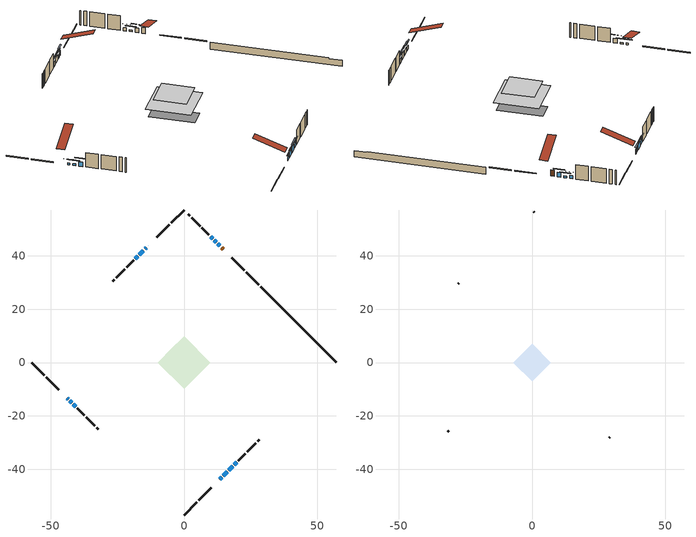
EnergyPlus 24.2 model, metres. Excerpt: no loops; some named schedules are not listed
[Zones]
conditioned space
 floor outside (Floor1 construction): -2.42,0 0,2.42 2.42,0 0,-2.42 z0.38
 floor adiabatic (AdiabaticFloorConstruction): -9.78,0 0,9.78 9.78,0 0,-9.78 z2.82
 floor foundation (Slab1 construction): -7.11,2.96 -2.96,7.11 7.11,-2.96 2.96,-7.11 z-1.96
 wall outside (RimJoist1 construction): 0,-57.21 4.84,-52.37 / -57.21,0 -52.37,-4.84 / 0,57.21 -4.84,52.37 / 28.1,29.11 23.27,33.94 z0.38:0.68
 wall outside (RimJoist2 construction): 5.49,-51.72 10.19,-47.02 / -51.72,-5.49 -47.02,-10.19 / -5.49,51.72 -10.19,47.02 / 22.61,34.6 17.92,39.29 z0.38:0.68
 wall outside (AdiabaticWallConstruction 1): 14.78,42.43 14.08,43.13 z0.38:2.41
 wall outside (AdiabaticWallConstruction): -13.33,43.88 -13.44,43.77 z0.38:2.11; 13.33,-43.88 14.12,-43.09 z0.38:1.6; 13.42,43.79 12.66,44.55 z0.38:1.85; -43.88,-13.33 -43.49,-13.73 z0.38:0.99; 12.01,45.2 11.36,45.85 / -42.83,-14.38 -42.18,-15.03 z0.38:0.94; -14.09,43.12 -14.6,42.61 z0.38:1.5; 14.78,-42.43 16.22,-40.99 / -15.25,41.96 -16.76,40.45 z0.38:2.06; 16.87,-40.34 18.2,-39.01 z0.38:2.41; 10.71,46.5 10.02,47.19 z0.38:1.45; -41.53,-15.68 -40.66,-16.55 z0.38:1.9; -17.42,39.79 -18.28,38.93 z0.38:1.8; 18.86,-38.35 19.76,-37.45 z0.38:1.75
 wall outside (Wall1 construction): 20.41,-36.8 23.05,-34.17 / -40.01,-17.2 -37.38,-19.83 / -18.94,38.27 -21.57,35.64 / 9.37,47.85 6.73,50.48 z0.38:5.26
 wall outside (Wall2 construction): 23.7,-33.51 26.95,-30.26 / -36.72,-20.49 -33.47,-23.74 / -22.23,34.99 -25.47,31.74 / 6.08,51.13 2.83,54.38 z0.38:5.26
 wall outside (Wall3 construction): 27.61,-29.6 28.24,-28.97 / -32.81,-24.4 -32.18,-25.03 / -26.13,31.08 -26.76,30.45 / 2.17,55.04 1.54,55.67 z0.38:5.26
 wall foundation (FoundationWall1 construction): 28.76,28.45,-1.96 28.76,28.45,0.38 54.37,2.84,0.38 54.37,2.84,0.13 57.21,0,0.13 57.21,0,-1.96
 window (WindowConstruction 11): -13.33,43.88 -13.44,43.77 z0.38:2.11
 window (WindowConstruction 8): 13.33,-43.88 14.12,-43.09 z0.38:1.6
 window (WindowConstruction 9): 13.42,43.79 12.67,44.54 z0.38:1.85
 window (WindowConstruction 10): -43.88,-13.33 -43.49,-13.72 z0.38:0.99
 window (WindowConstruction 12): 12.01,45.2 11.36,45.85 z0.38:0.94
 window (WindowConstruction 13): -42.83,-14.38 -42.18,-15.03 z0.38:0.94
 window (WindowConstruction): -14.09,43.12 -14.6,42.61 z0.38:1.5
 window (WindowConstruction 1): 14.78,-42.43 16.21,-41 z0.38:2.06
 window (WindowConstruction 2): 16.87,-40.34 18.2,-39.01 z0.38:2.41
 window (WindowConstruction 3): 10.7,46.51 10.02,47.19 z0.38:1.45
 window (WindowConstruction 4): -41.53,-15.68 -40.66,-16.55 z0.38:1.9
 window (WindowConstruction 5): -15.25,41.96 -16.76,40.45 z0.38:2.06
 window (WindowConstruction 6): -17.42,39.79 -18.28,38.93 z0.38:1.8
 window (WindowConstruction 7): 18.86,-38.35 19.76,-37.45 z0.38:1.75
 door (Door): 14.78,42.44 14.08,43.13 z0.38:2.41
 ceiling adiabatic (AdiabaticFloorConstruction): 0,-9.78 9.78,0 0,9.78 -9.78,0 z2.82
attic - vented
 floor to conditioned space (Floor2 construction Reversed): -7.13,0 0,7.13 7.13,0 0,-7.13 z5.26
 wall outside (Wall4 construction): 28.9,-28.31 29.12,-28.09 / -31.52,-25.69 -31.3,-25.91 / -27.42,29.79 -27.65,29.56 / 0.88,56.33 0.66,56.55 z0.38:5.26
 roof outside (Roof1 construction): 12.67,-44.54,5.26 5.73,-37.6,8.53 3.9,-39.43,8.53 10.84,-46.37,5.26; -44.54,-12.67,5.26 -37.6,-5.73,8.53 -39.43,-3.9,8.53 -46.37,-10.84,5.26; -12.67,44.54,5.26 -5.73,37.6,8.53 -3.9,39.43,8.53 -10.84,46.37,5.26; 15.43,41.78,5.26 8.49,34.84,8.53 10.32,33.01,8.53 17.26,39.95,5.26
shading: -14.3,42.91 -12.47,44.74 -12.68,44.95 -14.51,43.12 z3.33; 14.98,-42.23 12.47,-44.74 12.61,-44.89 15.12,-42.37 z2.82; 11.8,45.41 14.28,42.93 14.42,43.07 11.95,45.55 z3.07; -42.62,-14.59 -44.74,-12.47 -44.89,-12.61 -42.77,-14.73 z2.21; 10.5,46.71 12.87,44.34 13.01,44.48 10.64,46.85 z2.16; -41.32,-15.89 -43.69,-13.52 -43.83,-13.66 -41.46,-16.03 z2.16; -15.46,41.75 -13.23,43.98 -13.37,44.12 -15.6,41.89 z2.72; 17.08,-40.13 13.91,-43.3 14.06,-43.44 17.22,-40.28 z3.28; 19.06,-38.15 16.01,-41.2 16.15,-41.34 19.21,-38.29 z3.63; 9.16,48.05 11.57,45.64 11.71,45.79 9.3,48.19 z2.67; -39.8,-17.41 -42.39,-14.82 -42.53,-14.96 -39.94,-17.55 z3.12; -17.62,39.59 -14.39,42.82 -14.53,42.96 -17.77,39.73 z3.28; -19.14,38.07 -16.56,40.65 -16.7,40.8 -19.28,38.21 z3.02; 20.62,-36.59 18,-39.21 18.14,-39.36 20.76,-36.73 z2.97
[Building]
Building 1: Terrain=Suburbs
[Site:Location]
London AP_ON: Latitude {deg}=43.03; Longitude {deg}=-81.15; Time Zone {hr}=-5; Elevation {m}=278; Keep Site Location Information=Yes
[Site:GroundTemperature:Shallow]
3.98693, 1.93205, 1.76749, 2.74264, 6.6573, 10.5537, 13.9317, 16.0716, 16.2534, 14.513, 11.2211, 7.44421
[Site:WaterMainsTemperature]
Calculation Method=Schedule; Temperature Schedule=mains temperature schedule
[Material] Roughness=Rough; Thermal Absorptance=0.9
Name | Thickness {m} | Conductivity {W/m-K} | Density {kg/m3} | Specific Heat {J/kg-K} | Solar Absorptance | Visible Absorptance
asphalt or fiberglass shingles | 0.00635 | 0.162714 | 1121.4 | 1465.45 | 0.4 | 0.4
ceiling loosefill ins | 0.169333 | 0.0480833 | 16.02 | 1046.75 | 0.7 | 0.7
ceiling stud and cavity | 0.1397 | 0.138944 | 65.682 | 1177.47 | 0.7 | 0.7
concrete 4.0 in. | 0.1016 | 1.803125 | 2242.8 | 837.4 | 0.7 | 0.7
concrete 8.0 in. | 0.2032 | 1.803125 | 2242.8 | 837.4 | 0.7 | 0.7
door material | 0.04445 | 0.053851 | 512.64 | 1214.23 | 0.7 | 0.7
exterior vertical ins | 0.00198084 | 0.029427 | 32.04 | 1214.23 | 0.7 | 0.7
floor covering | 0.0127 | 0.0433444 | 54.468 | 1339.84 | 0.6 | 0.6
floor rigid ins; rim joist rigid ins | 0.051816 | 0.029427 | 32.04 | 1214.23 | 0.7 | 0.7
floor rigid ins 1; wall rigid ins | 0.512978 | 0.029427 | 32.04 | 1214.23 | 0.7 | 0.7
floor stud and cavity | 0.1397 | 0.0852911 | 92.3553 | 1139.71 | 0.7 | 0.7
floor stud and cavity 1 | 0.1397 | 1.75129 | 37.0049 | 1207.88 | 0.7 | 0.7
furniture material conditioned space 1 | 0.1524 | 0.115458 | 640.8 | 1214.23 | 0.6 | 0.6
gypsum board | 0.0127 | 0.160291 | 801 | 837.4 | 0.6 | 0.6
gypsum board 1 | 0.0127 | 0.160291 | 801 | 837.4 | 0.7 | 0.7
osb sheathing 0.5 in. | 0.0127 | 0.115458 | 512.64 | 1214.23 | 0.7 | 0.7
osb sheathing 0.75 in. | 0.01905 | 0.115458 | 512.64 | 1214.23 | 0.7 | 0.7
osb sheathing 2.0 in. | 0.0508 | 0.115458 | 512.64 | 1214.23 | 0.7 | 0.7
rim joist stud and cavity | 0.0508 | 0.0413573 | 125.044 | 1163.47 | 0.6 | 0.6
rim joist stud and cavity 1 | 0.0508 | 0.035244 | 125.044 | 1163.47 | 0.6 | 0.6
wall stud and cavity | 0.1397 | 0.0820459 | 139.0536 | 1170.24 | 0.7 | 0.7
wall stud and cavity 1 | 0.1397 | 0.09367 | 139.0536 | 1170.24 | 0.7 | 0.7
wall stud and cavity 2 | 0.1397 | 0.109735 | 139.0536 | 1170.24 | 0.7 | 0.7
wall stud and cavity 3 | 0.0889 | 6.9971 | 50.32683 | 1063.81 | 0.6 | 0.6
wall stud and cavity 4 | 0.0889 | 0.380278 | 52.3479 | 1209.89 | 0.7 | 0.7
wall stud and cavity 5 | 0.0889 | 0.391764 | 83.0341 | 1211.67 | 0.7 | 0.7
wood siding | 0.0254 | 0.102417 | 544.68 | 1172.36 | 0.4 | 0.4
wood siding 1 | 0.00254 | 0.102417 | 544.68 | 1172.36 | 0.4 | 0.4
wood siding 2; wood siding 3; wood siding 4 | 0.0254 | 0.102417 | 544.68 | 1172.36 | 0.7 | 0.7
[WindowMaterial:SimpleGlazingSystem]
Name | U-Factor {W/m2-K} | Solar Heat Gain Coefficient
WindowMaterial | 2.77541 | 0.54
WindowMaterial 1 | 2.79414 | 0.63
WindowMaterial 10 | 2.748152 | 0.39
WindowMaterial 11 | 3.071798 | 0.36
WindowMaterial 12 | 2.76064 | 0.45
WindowMaterial 2 | 2.82821 | 0.59
WindowMaterial 3 | 2.78052 | 0.57
WindowMaterial 4 | 2.78847 | 0.62
WindowMaterial 5 | 2.79471 | 0.65
WindowMaterial 6 | 2.787898 | 0.61
WindowMaterial 7 | 2.78676 | 0.58
WindowMaterial 8 | 2.78279 | 0.56
WindowMaterial 9 | 2.78449 | 0.57
[Construction]
AdiabaticFloorConstruction: floor stud and cavity 1, floor rigid ins 1, osb sheathing 0.75 in., floor covering
AdiabaticWallConstruction: wood siding 3, wall rigid ins, wall stud and cavity 4, gypsum board
AdiabaticWallConstruction 1: wood siding 4, wall rigid ins, wall stud and cavity 4, gypsum board
Door: door material
Floor1 construction: floor stud and cavity, floor rigid ins, osb sheathing 0.75 in., floor covering
Floor2 construction Reversed: gypsum board, ceiling stud and cavity, ceiling loosefill ins
FoundationWall1 construction: concrete 8.0 in., gypsum board 1
furniture construction conditioned space 1: furniture material conditioned space 1
PartitionWallConstruction: gypsum board, wall stud and cavity 5, gypsum board
RimJoist1 construction: wood siding 2, rim joist rigid ins, osb sheathing 2.0 in., rim joist stud and cavity
RimJoist2 construction: wood siding 2, rim joist rigid ins, osb sheathing 2.0 in., rim joist stud and cavity 1
Roof1 construction: asphalt or fiberglass shingles
Slab1 construction: concrete 4.0 in.
Wall1 construction: wood siding, osb sheathing 0.5 in., wall stud and cavity, gypsum board
Wall2 construction: wood siding, osb sheathing 0.5 in., wall stud and cavity 1, gypsum board
Wall3 construction: wood siding, osb sheathing 0.5 in., wall stud and cavity 2, gypsum board
Wall4 construction: wood siding 1, wall stud and cavity 3
WindowConstruction: WindowMaterial
WindowConstruction 1: WindowMaterial 1
WindowConstruction 10: WindowMaterial 10
WindowConstruction 11: WindowMaterial 11
WindowConstruction 12; WindowConstruction 13: WindowMaterial 12
WindowConstruction 2: WindowMaterial 2
WindowConstruction 3: WindowMaterial 3
WindowConstruction 4: WindowMaterial 4
WindowConstruction 5: WindowMaterial 5
WindowConstruction 6: WindowMaterial 6
WindowConstruction 7: WindowMaterial 7
WindowConstruction 8: WindowMaterial 8
WindowConstruction 9: WindowMaterial 9
[Zone] Multiplier=1; Part of Total Floor Area=Yes
Name | Volume {m3}
attic - vented | 53.9268
conditioned space | 712.9
[Space]
Name | Zone | Volume {m3}
attic - vented 1 | attic - vented | 53.9268
conditioned space 1 | conditioned space | 712.9
[ZoneInfiltration:EffectiveLeakageArea]
infil attic - vented 1: Zone or Space=attic - vented 1; Schedule=Always On Discrete; Effective Air Leakage Area {cm2}=4430.84; Stack Coefficient=0.000566624; Wind Coefficient=1.6083e-05
[ZoneMixing]
whole house fan mix: Zone or Space=attic - vented; Schedule=Always On Continuous; Design Flow Rate Calculation Method=Flow/Zone; Design Flow Rate {m3/s}=0; Source Zone or Space=conditioned space
[SurfaceProperty:ExposedFoundationPerimeter]
Slab1: Exposed Perimeter Calculation Method=TotalExposedPerimeter; Total Exposed Perimeter {m}=40.233
[InternalMass] Zone or ZoneList=conditioned space; Space or SpaceList=conditioned space 1
Name | Construction | Surface Area {m2}
furniture mass conditioned space 1 | furniture construction conditioned space 1 | 114.688
partition wall mass | PartitionWallConstruction | 286.72
[Lights]
interior lighting: Zone or ZoneList or Space or SpaceList=conditioned space 1; Schedule=interior lighting schedule; Design Level Calculation Method=LightingLevel; Lighting Level {W}=343.2; Return Air Fraction=0; Fraction Radiant=0.6; Fraction Visible=0.2; Fraction Replaceable=1
[People]
occupants: Zone or ZoneList or Space or SpaceList=conditioned space 1; Number of People Schedule=occupants schedule; Number of People Calculation Method=People; Number of People=3; Fraction Radiant=0.314171; Sensible Heat Fraction=0.56303; Activity Level Schedule=occupants activity schedule; Carbon Dioxide Generation Rate {m3/s-W}=0; Enable ASHRAE 55 Comfort Warnings=No; Mean Radiant Temperature Calculation Type=EnclosureAveraged
[ElectricEquipment] Zone or ZoneList or Space or SpaceList=conditioned space 1; Design Level Calculation Method=EquipmentLevel
Name | Schedule | Design Level {W} | Fraction Latent | Fraction Radiant | Fraction Lost
clothes dryer | clothes dryer schedule | 140.772 | 0.015 | 0.081 | 0.85
clothes washer | clothes washer schedule | 32.1985 | 0.03 | 0.162 | 0.7
cooking range | cooking range schedule | 215.147 | 0.08 | 0.432 | 0.2
dishwasher | dishwasher schedule | 66.8632 | 0.3 | 0.18 | 0.4
fridge | fridge schedule | 72.9452 | 0 | 0.6 | 0
mech vent bath fan 0 | mech vent bath fan 0 schedule | 50.2 | 0 | 0 | 1
mech vent bath fan 1 | mech vent bath fan 1 schedule | 50.2 | 0 | 0 | 1
mech vent bath fan 2 | mech vent bath fan 2 schedule | 50.2 | 0 | 0 | 1
mech vent house fan | mech vent house fan schedule | 0 | 0 | 0 | 1
mech vent house fan cfis | mech vent house fan cfis schedule | 0 | 0 | 0 | 0
mech vent range fan 0 | mech vent range fan 0 schedule | 57 | 0 | 0 | 1
misc plug loads | misc plug loads schedule | 494.7 | 0.045 | 0.513 | 0.1
whole house fan | Always On Discrete | 0 | 0 | 0 | 1
[OtherEquipment] Zone or ZoneList or Space or SpaceList=conditioned space 1; Design Level Calculation Method=EquipmentLevel
Name | Fuel Type | Schedule | Design Level {W} | Fraction Latent | Fraction Radiant | Fraction Lost
clothes dryer 1 | Electricity | clothes dryer schedule | 0 | 0.015 | 0.081 | 0.85
cooking range 1 | Electricity | cooking range schedule | 0 | 0.08 | 0.432 | 0.2
general water use latent | None | general water use schedule | 62.594 | 1 | 0 | 0
general water use sensible | None | general water use schedule | -61.6891 | 0 | 0.6 | 0
mech vent house fan latent load | None | Always On Discrete | 0 | 1 | 0 | 0
mech vent house fan sensible load | None | Always On Discrete | 0 | 0 | 0 | 0
water heater energy adjustment1 | NaturalGas | Always On Discrete | 0.01 | 0 | 0 | 1
[ZoneInfiltration:DesignFlowRate] Zone or ZoneList or Space or SpaceList=conditioned space 1; Schedule=Always On Discrete; Design Flow Rate Calculation Method=Flow/Zone; Design Flow Rate {m3/s}=0
infil flow; natural vent flow; whole house fan flow
[Foundation:Kiva]
Foundation Kiva 1: Initial Indoor Air Temperature {C}=18; Wall Height Above Grade {m}=0.380025; Wall Depth Below Slab {m}=0.2032; Custom Block Material Name 1=exterior vertical ins; Custom Block Depth 1 {m}=2.34001; Custom Block X Position 1 {m}=0.2159; Custom Block Z Position 1 {m}=0
[Foundation:Kiva:Settings]
Soil Conductivity {W/m-K}=0.849921; Soil Density {kg/m3}=1842.3; Soil Specific Heat {J/kg-K}=418.7; Ground Solar Absorptivity=0.9; Ground Thermal Absorptivity=0.9; Ground Surface Roughness {m}=0.03; Far-Field Width {m}=40; Deep-Ground Boundary Condition=ZeroFlux; Deep-Ground Depth {m}=40; Minimum Cell Dimension {m}=0.2; Maximum Cell Growth Coefficient=3; Simulation Timestep=Timestep
[Exterior:Lights]
exterior lighting: Schedule=exterior lighting schedule; Design Level {W}=75.6
[Schedule:Constant]
Name | Hourly Value
Always On Continuous; mech vent house fan schedule; mech vent house fan cfis schedule; Always On Discrete | 1
occupants activity schedule | 117.228
fridge schedule | 0
[Schedule:Week:Daily]
interior lighting schedule Week Rule - Jan1-Jan27: interior lighting schedule day, interior lighting schedule day, interior lighting schedule day, interior lighting schedule day, interior lighting schedule day, interior lighting schedule day, interior lighting schedule day, interior lighting schedule default day, interior lighting schedule default day, interior lighting schedule default day, interior lighting schedule default day, interior lighting schedule default day
interior lighting schedule Week Rule - Jan28-Feb3: interior lighting schedule day, interior lighting schedule day, interior lighting schedule day, interior lighting schedule day, interior lighting schedule day 1, interior lighting schedule day 1, interior lighting schedule day 1, interior lighting schedule default day, interior lighting schedule default day, interior lighting schedule default day, interior lighting schedule default day, interior lighting schedule default day
interior lighting schedule Week Rule - Feb4-Feb24: interior lighting schedule day 1, interior lighting schedule day 1, interior lighting schedule day 1, interior lighting schedule day 1, interior lighting schedule day 1, interior lighting schedule day 1, interior lighting schedule day 1, interior lighting schedule default day, interior lighting schedule default day, interior lighting schedule default day, interior lighting schedule default day, interior lighting schedule default day
interior lighting schedule Week Rule - Feb25-Mar3: interior lighting schedule day 1, interior lighting schedule day 1, interior lighting schedule day 1, interior lighting schedule day 1, interior lighting schedule day 2, interior lighting schedule day 2, interior lighting schedule day 2, interior lighting schedule default day, interior lighting schedule default day, interior lighting schedule default day, interior lighting schedule default day, interior lighting schedule default day
interior lighting schedule Week Rule - Mar4-Mar31: interior lighting schedule day 2, interior lighting schedule day 2, interior lighting schedule day 2, interior lighting schedule day 2, interior lighting schedule day 2, interior lighting schedule day 2, interior lighting schedule day 2, interior lighting schedule default day, interior lighting schedule default day, interior lighting schedule default day, interior lighting schedule default day, interior lighting schedule default day
interior lighting schedule Week Rule - Apr1-Apr28: interior lighting schedule day 3, interior lighting schedule day 3, interior lighting schedule day 3, interior lighting schedule day 3, interior lighting schedule day 3, interior lighting schedule day 3, interior lighting schedule day 3, interior lighting schedule default day, interior lighting schedule default day, interior lighting schedule default day, interior lighting schedule default day, interior lighting schedule default day
interior lighting schedule Week Rule - Apr29-May5: interior lighting schedule day 3, interior lighting schedule day 3, interior lighting schedule day 4, interior lighting schedule day 4, interior lighting schedule day 4, interior lighting schedule day 4, interior lighting schedule day 4, interior lighting schedule default day, interior lighting schedule default day, interior lighting schedule default day, interior lighting schedule default day, interior lighting schedule default day
interior lighting schedule Week Rule - May6-May26: interior lighting schedule day 4, interior lighting schedule day 4, interior lighting schedule day 4, interior lighting schedule day 4, interior lighting schedule day 4, interior lighting schedule day 4, interior lighting schedule day 4, interior lighting schedule default day, interior lighting schedule default day, interior lighting schedule default day, interior lighting schedule default day, interior lighting schedule default day
interior lighting schedule Week Rule - May27-Jun2: interior lighting schedule day 4, interior lighting schedule day 4, interior lighting schedule day 4, interior lighting schedule day 4, interior lighting schedule day 4, interior lighting schedule day 5, interior lighting schedule day 5, interior lighting schedule default day, interior lighting schedule default day, interior lighting schedule default day, interior lighting schedule default day, interior lighting schedule default day
interior lighting schedule Week Rule - Jun3-Jun30: interior lighting schedule day 5, interior lighting schedule day 5, interior lighting schedule day 5, interior lighting schedule day 5, interior lighting schedule day 5, interior lighting schedule day 5, interior lighting schedule day 5, interior lighting schedule default day, interior lighting schedule default day, interior lighting schedule default day, interior lighting schedule default day, interior lighting schedule default day
interior lighting schedule Week Rule - Jul1-Jul28: interior lighting schedule day 6, interior lighting schedule day 6, interior lighting schedule day 6, interior lighting schedule day 6, interior lighting schedule day 6, interior lighting schedule day 6, interior lighting schedule day 6, interior lighting schedule default day, interior lighting schedule default day, interior lighting schedule default day, interior lighting schedule default day, interior lighting schedule default day
interior lighting schedule Week Rule - Jul29-Aug4: interior lighting schedule day 6, interior lighting schedule day 6, interior lighting schedule day 6, interior lighting schedule day 7, interior lighting schedule day 7, interior lighting schedule day 7, interior lighting schedule day 7, interior lighting schedule default day, interior lighting schedule default day, interior lighting schedule default day, interior lighting schedule default day, interior lighting schedule default day
interior lighting schedule Week Rule - Aug5-Aug25: interior lighting schedule day 7, interior lighting schedule day 7, interior lighting schedule day 7, interior lighting schedule day 7, interior lighting schedule day 7, interior lighting schedule day 7, interior lighting schedule day 7, interior lighting schedule default day, interior lighting schedule default day, interior lighting schedule default day, interior lighting schedule default day, interior lighting schedule default day
interior lighting schedule Week Rule - Aug26-Sep1: interior lighting schedule day 7, interior lighting schedule day 7, interior lighting schedule day 7, interior lighting schedule day 7, interior lighting schedule day 7, interior lighting schedule day 7, interior lighting schedule day 8, interior lighting schedule default day, interior lighting schedule default day, interior lighting schedule default day, interior lighting schedule default day, interior lighting schedule default day
interior lighting schedule Week Rule - Sep2-Sep29: interior lighting schedule day 8, interior lighting schedule day 8, interior lighting schedule day 8, interior lighting schedule day 8, interior lighting schedule day 8, interior lighting schedule day 8, interior lighting schedule day 8, interior lighting schedule default day, interior lighting schedule default day, interior lighting schedule default day, interior lighting schedule default day, interior lighting schedule default day
interior lighting schedule Week Rule - Sep30-Oct6: interior lighting schedule day 8, interior lighting schedule day 9, interior lighting schedule day 9, interior lighting schedule day 9, interior lighting schedule day 9, interior lighting schedule day 9, interior lighting schedule day 9, interior lighting schedule default day, interior lighting schedule default day, interior lighting schedule default day, interior lighting schedule default day, interior lighting schedule default day
interior lighting schedule Week Rule - Oct7-Oct27: interior lighting schedule day 9, interior lighting schedule day 9, interior lighting schedule day 9, interior lighting schedule day 9, interior lighting schedule day 9, interior lighting schedule day 9, interior lighting schedule day 9, interior lighting schedule default day, interior lighting schedule default day, interior lighting schedule default day, interior lighting schedule default day, interior lighting schedule default day
interior lighting schedule Week Rule - Oct28-Nov3: interior lighting schedule day 9, interior lighting schedule day 9, interior lighting schedule day 9, interior lighting schedule day 9, interior lighting schedule day 10, interior lighting schedule day 10, interior lighting schedule day 10, interior lighting schedule default day, interior lighting schedule default day, interior lighting schedule default day, interior lighting schedule default day, interior lighting schedule default day
interior lighting schedule Week Rule - Nov4-Nov24: interior lighting schedule day 10, interior lighting schedule day 10, interior lighting schedule day 10, interior lighting schedule day 10, interior lighting schedule day 10, interior lighting schedule day 10, interior lighting schedule day 10, interior lighting schedule default day, interior lighting schedule default day, interior lighting schedule default day, interior lighting schedule default day, interior lighting schedule default day
interior lighting schedule Week Rule - Nov25-Dec1: interior lighting schedule day 10, interior lighting schedule day 10, interior lighting schedule day 10, interior lighting schedule day 10, interior lighting schedule day 10, interior lighting schedule day 10, interior lighting schedule day 11, interior lighting schedule default day, interior lighting schedule default day, interior lighting schedule default day, interior lighting schedule default day, interior lighting schedule default day
interior lighting schedule Week Rule - Dec2-Dec31: interior lighting schedule day 11, interior lighting schedule day 11, interior lighting schedule day 11, interior lighting schedule day 11, interior lighting schedule day 11, interior lighting schedule day 11, interior lighting schedule day 11, interior lighting schedule default day, interior lighting schedule default day, interior lighting schedule default day, interior lighting schedule default day, interior lighting schedule default day
occupants schedule Week Rule - Jan1-Dec31: occupants schedule day, occupants schedule day, occupants schedule day, occupants schedule day, occupants schedule day, occupants schedule day, occupants schedule day, occupants schedule default day, occupants schedule default day, occupants schedule default day, occupants schedule default day, occupants schedule default day
clothes dryer schedule Week Rule - Jan1-Dec31: clothes dryer schedule day, clothes dryer schedule day, clothes dryer schedule day, clothes dryer schedule day, clothes dryer schedule day, clothes dryer schedule day, clothes dryer schedule day, clothes dryer schedule default day, clothes dryer schedule default day, clothes dryer schedule default day, clothes dryer schedule default day, clothes dryer schedule default day
clothes washer schedule Week Rule - Jan1-Dec31: clothes washer schedule day, clothes washer schedule day, clothes washer schedule day, clothes washer schedule day, clothes washer schedule day, clothes washer schedule day, clothes washer schedule day, clothes washer schedule default day, clothes washer schedule default day, clothes washer schedule default day, clothes washer schedule default day, clothes washer schedule default day
cooking range schedule Week Rule - Jan1-Dec31: cooking range schedule day, cooking range schedule day, cooking range schedule day, cooking range schedule day, cooking range schedule day, cooking range schedule day, cooking range schedule day, cooking range schedule default day, cooking range schedule default day, cooking range schedule default day, cooking range schedule default day, cooking range schedule default day
dishwasher schedule Week Rule - Jan1-Dec31: dishwasher schedule day, dishwasher schedule day, dishwasher schedule day, dishwasher schedule day, dishwasher schedule day, dishwasher schedule day, dishwasher schedule day, dishwasher schedule default day, dishwasher schedule default day, dishwasher schedule default day, dishwasher schedule default day, dishwasher schedule default day
mech vent bath fan 0 schedule Week Rule - Jan1-Dec31: mech vent bath fan 0 schedule day, mech vent bath fan 0 schedule day, mech vent bath fan 0 schedule day, mech vent bath fan 0 schedule day, mech vent bath fan 0 schedule day, mech vent bath fan 0 schedule day, mech vent bath fan 0 schedule day, mech vent bath fan 0 schedule default day, mech vent bath fan 0 schedule default day, mech vent bath fan 0 schedule default day, mech vent bath fan 0 schedule default day, mech vent bath fan 0 schedule default day
mech vent bath fan 1 schedule Week Rule - Jan1-Dec31: mech vent bath fan 1 schedule day, mech vent bath fan 1 schedule day, mech vent bath fan 1 schedule day, mech vent bath fan 1 schedule day, mech vent bath fan 1 schedule day, mech vent bath fan 1 schedule day, mech vent bath fan 1 schedule day, mech vent bath fan 1 schedule default day, mech vent bath fan 1 schedule default day, mech vent bath fan 1 schedule default day, mech vent bath fan 1 schedule default day, mech vent bath fan 1 schedule default day
mech vent bath fan 2 schedule Week Rule - Jan1-Dec31: mech vent bath fan 2 schedule day, mech vent bath fan 2 schedule day, mech vent bath fan 2 schedule day, mech vent bath fan 2 schedule day, mech vent bath fan 2 schedule day, mech vent bath fan 2 schedule day, mech vent bath fan 2 schedule day, mech vent bath fan 2 schedule default day, mech vent bath fan 2 schedule default day, mech vent bath fan 2 schedule default day, mech vent bath fan 2 schedule default day, mech vent bath fan 2 schedule default day
mech vent range fan 0 schedule Week Rule - Jan1-Dec31: mech vent range fan 0 schedule day, mech vent range fan 0 schedule day, mech vent range fan 0 schedule day, mech vent range fan 0 schedule day, mech vent range fan 0 schedule day, mech vent range fan 0 schedule day, mech vent range fan 0 schedule day, mech vent range fan 0 schedule default day, mech vent range fan 0 schedule default day, mech vent range fan 0 schedule default day, mech vent range fan 0 schedule default day, mech vent range fan 0 schedule default day
misc plug loads schedule Week Rule - Jan1-Dec31: misc plug loads schedule day, misc plug loads schedule day, misc plug loads schedule day, misc plug loads schedule day, misc plug loads schedule day, misc plug loads schedule day, misc plug loads schedule day, misc plug loads schedule default day, misc plug loads schedule default day, misc plug loads schedule default day, misc plug loads schedule default day, misc plug loads schedule default day
general water use schedule Week Rule - Jan1-Dec31: general water use schedule day, general water use schedule day, general water use schedule day, general water use schedule day, general water use schedule day, general water use schedule day, general water use schedule day, general water use schedule default day, general water use schedule default day, general water use schedule default day, general water use schedule default day, general water use schedule default day
exterior lighting schedule Week Rule - Jan1-Jan27: exterior lighting schedule day, exterior lighting schedule day, exterior lighting schedule day, exterior lighting schedule day, exterior lighting schedule day, exterior lighting schedule day, exterior lighting schedule day, exterior lighting schedule default day, exterior lighting schedule default day, exterior lighting schedule default day, exterior lighting schedule default day, exterior lighting schedule default day
exterior lighting schedule Week Rule - Jan28-Feb3: exterior lighting schedule day, exterior lighting schedule day, exterior lighting schedule day, exterior lighting schedule day, exterior lighting schedule day 1, exterior lighting schedule day 1, exterior lighting schedule day 1, exterior lighting schedule default day, exterior lighting schedule default day, exterior lighting schedule default day, exterior lighting schedule default day, exterior lighting schedule default day
exterior lighting schedule Week Rule - Feb4-Feb24: exterior lighting schedule day 1, exterior lighting schedule day 1, exterior lighting schedule day 1, exterior lighting schedule day 1, exterior lighting schedule day 1, exterior lighting schedule day 1, exterior lighting schedule day 1, exterior lighting schedule default day, exterior lighting schedule default day, exterior lighting schedule default day, exterior lighting schedule default day, exterior lighting schedule default day
exterior lighting schedule Week Rule - Feb25-Mar3: exterior lighting schedule day 1, exterior lighting schedule day 1, exterior lighting schedule day 1, exterior lighting schedule day 1, exterior lighting schedule day 2, exterior lighting schedule day 2, exterior lighting schedule day 2, exterior lighting schedule default day, exterior lighting schedule default day, exterior lighting schedule default day, exterior lighting schedule default day, exterior lighting schedule default day
exterior lighting schedule Week Rule - Mar4-Mar31: exterior lighting schedule day 2, exterior lighting schedule day 2, exterior lighting schedule day 2, exterior lighting schedule day 2, exterior lighting schedule day 2, exterior lighting schedule day 2, exterior lighting schedule day 2, exterior lighting schedule default day, exterior lighting schedule default day, exterior lighting schedule default day, exterior lighting schedule default day, exterior lighting schedule default day
exterior lighting schedule Week Rule - Apr1-Apr28: exterior lighting schedule day 3, exterior lighting schedule day 3, exterior lighting schedule day 3, exterior lighting schedule day 3, exterior lighting schedule day 3, exterior lighting schedule day 3, exterior lighting schedule day 3, exterior lighting schedule default day, exterior lighting schedule default day, exterior lighting schedule default day, exterior lighting schedule default day, exterior lighting schedule default day
exterior lighting schedule Week Rule - Apr29-May5: exterior lighting schedule day 3, exterior lighting schedule day 3, exterior lighting schedule day 4, exterior lighting schedule day 4, exterior lighting schedule day 4, exterior lighting schedule day 4, exterior lighting schedule day 4, exterior lighting schedule default day, exterior lighting schedule default day, exterior lighting schedule default day, exterior lighting schedule default day, exterior lighting schedule default day
exterior lighting schedule Week Rule - May6-May26: exterior lighting schedule day 4, exterior lighting schedule day 4, exterior lighting schedule day 4, exterior lighting schedule day 4, exterior lighting schedule day 4, exterior lighting schedule day 4, exterior lighting schedule day 4, exterior lighting schedule default day, exterior lighting schedule default day, exterior lighting schedule default day, exterior lighting schedule default day, exterior lighting schedule default day
exterior lighting schedule Week Rule - May27-Jun2: exterior lighting schedule day 4, exterior lighting schedule day 4, exterior lighting schedule day 4, exterior lighting schedule day 4, exterior lighting schedule day 4, exterior lighting schedule day 5, exterior lighting schedule day 5, exterior lighting schedule default day, exterior lighting schedule default day, exterior lighting schedule default day, exterior lighting schedule default day, exterior lighting schedule default day
exterior lighting schedule Week Rule - Jun3-Jun30: exterior lighting schedule day 5, exterior lighting schedule day 5, exterior lighting schedule day 5, exterior lighting schedule day 5, exterior lighting schedule day 5, exterior lighting schedule day 5, exterior lighting schedule day 5, exterior lighting schedule default day, exterior lighting schedule default day, exterior lighting schedule default day, exterior lighting schedule default day, exterior lighting schedule default day
[Schedule:Year]
interior lighting schedule: interior lighting schedule Week Rule - Jan1-Jan27, 1, 1, 1, 27, interior lighting schedule Week Rule - Jan28-Feb3, 1, 28, 2, 3, interior lighting schedule Week Rule - Feb4-Feb24, 2, 4, 2, 24, interior lighting schedule Week Rule - Feb25-Mar3, 2, 25, 3, 3, interior lighting schedule Week Rule - Mar4-Mar31, 3, 4, 3, 31, interior lighting schedule Week Rule - Apr1-Apr28, 4, 1, 4, 28, interior lighting schedule Week Rule - Apr29-May5, 4, 29, 5, 5, interior lighting schedule Week Rule - May6-May26, 5, 6, 5, 26, interior lighting schedule Week Rule - May27-Jun2, 5, 27, 6, 2, interior lighting schedule Week Rule - Jun3-Jun30, 6, 3, 6, 30, interior lighting schedule Week Rule - Jul1-Jul28, 7, 1, 7, 28, interior lighting schedule Week Rule - Jul29-Aug4, 7, 29, 8, 4, interior lighting schedule Week Rule - Aug5-Aug25, 8, 5, 8, 25, interior lighting schedule Week Rule - Aug26-Sep1, 8, 26, 9, 1, interior lighting schedule Week Rule - Sep2-Sep29, 9, 2, 9, 29, interior lighting schedule Week Rule - Sep30-Oct6, 9, 30, 10, 6, interior lighting schedule Week Rule - Oct7-Oct27, 10, 7, 10, 27, interior lighting schedule Week Rule - Oct28-Nov3, 10, 28, 11, 3, interior lighting schedule Week Rule - Nov4-Nov24, 11, 4, 11, 24, interior lighting schedule Week Rule - Nov25-Dec1, 11, 25, 12, 1, interior lighting schedule Week Rule - Dec2-Dec31, 12, 2, 12, 31
occupants schedule: occupants schedule Week Rule - Jan1-Dec31, 1, 1, 12, 31
clothes dryer schedule: clothes dryer schedule Week Rule - Jan1-Dec31, 1, 1, 12, 31
clothes washer schedule: clothes washer schedule Week Rule - Jan1-Dec31, 1, 1, 12, 31
cooking range schedule: cooking range schedule Week Rule - Jan1-Dec31, 1, 1, 12, 31
dishwasher schedule: dishwasher schedule Week Rule - Jan1-Dec31, 1, 1, 12, 31
mech vent bath fan 0 schedule: mech vent bath fan 0 schedule Week Rule - Jan1-Dec31, 1, 1, 12, 31
mech vent bath fan 1 schedule: mech vent bath fan 1 schedule Week Rule - Jan1-Dec31, 1, 1, 12, 31
mech vent bath fan 2 schedule: mech vent bath fan 2 schedule Week Rule - Jan1-Dec31, 1, 1, 12, 31
mech vent range fan 0 schedule: mech vent range fan 0 schedule Week Rule - Jan1-Dec31, 1, 1, 12, 31
misc plug loads schedule: misc plug loads schedule Week Rule - Jan1-Dec31, 1, 1, 12, 31
general water use schedule: general water use schedule Week Rule - Jan1-Dec31, 1, 1, 12, 31
exterior lighting schedule: exterior lighting schedule Week Rule - Jan1-Jan27, 1, 1, 1, 27, exterior lighting schedule Week Rule - Jan28-Feb3, 1, 28, 2, 3, exterior lighting schedule Week Rule - Feb4-Feb24, 2, 4, 2, 24, exterior lighting schedule Week Rule - Feb25-Mar3, 2, 25, 3, 3, exterior lighting schedule Week Rule - Mar4-Mar31, 3, 4, 3, 31, exterior lighting schedule Week Rule - Apr1-Apr28, 4, 1, 4, 28, exterior lighting schedule Week Rule - Apr29-May5, 4, 29, 5, 5, exterior lighting schedule Week Rule - May6-May26, 5, 6, 5, 26, exterior lighting schedule Week Rule - May27-Jun2, 5, 27, 6, 2, exterior lighting schedule Week Rule - Jun3-Jun30, 6, 3, 6, 30, exterior lighting schedule Week Rule - Jul1-Jul28, 7, 1, 7, 28, exterior lighting schedule Week Rule - Jul29-Aug4, 7, 29, 8, 4, exterior lighting schedule Week Rule - Aug5-Aug25, 8, 5, 8, 25, exterior lighting schedule Week Rule - Aug26-Sep1, 8, 26, 9, 1, exterior lighting schedule Week Rule - Sep2-Sep29, 9, 2, 9, 29, exterior lighting schedule Week Rule - Sep30-Oct6, 9, 30, 10, 6, exterior lighting schedule Week Rule - Oct7-Oct27, 10, 7, 10, 27, exterior lighting schedule Week Rule - Oct28-Nov3, 10, 28, 11, 3, exterior lighting schedule Week Rule - Nov4-Nov24, 11, 4, 11, 24, exterior lighting schedule Week Rule - Nov25-Dec1, 11, 25, 12, 1, exterior lighting schedule Week Rule - Dec2-Dec31, 12, 2, 12, 31
[Schedule:Compact]
mains temperature schedule: Through: 01/01, For: AllDays, Until: 24:00, 7.96722, Through: 01/02, For: AllDays, Until: 24:00, 7.89722, Through: 01/03, For: AllDays, Until: 24:00, 7.82778, Through: 01/04, For: AllDays, Until: 24:00, 7.76, Through: 01/05, For: AllDays, Until: 24:00, 7.69333, Through: 01/06, For: AllDays, Until: 24:00, 7.62778, Through: 01/07, For: AllDays, Until: 24:00, 7.56389, Through: 01/08, For: AllDays, Until: 24:00, 7.50167, Through: 01/09, For: AllDays, Until: 24:00, 7.44056, Through: 01/10, For: AllDays, Until: 24:00, 7.38056, Through: 01/11, For: AllDays, Until: 24:00, 7.32222, Through: 01/12, For: AllDays, Until: 24:00, 7.26556, Through: 01/13, For: AllDays, Until: 24:00, 7.21, Through: 01/14, For: AllDays, Until: 24:00, 7.15556, Through: 01/15, For: AllDays, Until: 24:00, 7.10333, Through: 01/16, For: AllDays, Until: 24:00, 7.05222, Through: 01/17, For: AllDays, Until: 24:00, 7.00278, Through: 01/18, For: AllDays, Until: 24:00, 6.955, Through: 01/19, For: AllDays, Until: 24:00, 6.90833, Through: 01/20, For: AllDays, Until: 24:00, 6.86389, Through: 01/21, For: AllDays, Until: 24:00, 6.82056, Through: 01/22, For: AllDays, Until: 24:00, 6.77889, Through: 01/23, For: AllDays, Until: 24:00, 6.73889, Through: 01/24, For: AllDays, Until: 24:00, 6.7, Through: 01/25, For: AllDays, Until: 24:00, 6.66333, Through: 01/26, For: AllDays, Until: 24:00, 6.62833, Through: 01/27, For: AllDays, Until: 24:00, 6.59444, Through: 01/28, For: AllDays, Until: 24:00, 6.56278, Through: 01/29, For: AllDays, Until: 24:00, 6.53222, Through: 01/30, For: AllDays, Until: 24:00, 6.50389, Through: 01/31, For: AllDays, Until: 24:00, 6.47722, Through: 02/01, For: AllDays, Until: 24:00, 6.45167, Through: 02/02, For: AllDays, Until: 24:00, 6.42833, Through: 02/03, For: AllDays, Until: 24:00, 6.40667, Through: 02/04, For: AllDays, Until: 24:00, 6.38611, Through: 02/05, For: AllDays, Until: 24:00, 6.36778, Through: 02/06, For: AllDays, Until: 24:00, 6.35111, Through: 02/07, For: AllDays, Until: 24:00, 6.33611, Through: 02/08, For: AllDays, Until: 24:00, 6.32333, Through: 02/09, For: AllDays, Until: 24:00, 6.31167, Through: 02/10, For: AllDays, Until: 24:00, 6.30222, Through: 02/11, For: AllDays, Until: 24:00, 6.29389, Through: 02/12, For: AllDays, Until: 24:00, 6.28778, Through: 02/13, For: AllDays, Until: 24:00, 6.28333, Through: 02/14, For: AllDays, Until: 24:00, 6.28056, Through: 02/15, For: AllDays, Until: 24:00, 6.27944, Through: 02/16, For: AllDays, Until: 24:00, 6.28, Through: 02/17, For: AllDays, Until: 24:00, 6.28278, Through: 02/18, For: AllDays, Until: 24:00, 6.28722, Through: 02/19, For: AllDays, Until: 24:00, 6.29278, Through: 02/20, For: AllDays, Until: 24:00, 6.30056, Through: 02/21, For: AllDays, Until: 24:00, 6.31, Through: 02/22, For: AllDays, Until: 24:00, 6.32111, Through: 02/23, For: AllDays, Until: 24:00, 6.33444, Through: 02/24, For: AllDays, Until: 24:00, 6.34889, Through: 02/25, For: AllDays, Until: 24:00, 6.36556, Through: 02/26, For: AllDays, Until: 24:00, 6.38333, Through: 02/27, For: AllDays, Until: 24:00, 6.40333, Through: 02/28, For: AllDays, Until: 24:00, 6.425, Through: 03/01, For: AllDays, Until: 24:00, 6.44833, Through: 03/02, For: AllDays, Until: 24:00, 6.47278, Through: 03/03, For: AllDays, Until: 24:00, 6.49944, Through: 03/04, For: AllDays, Until: 24:00, 6.52778, Through: 03/05, For: AllDays, Until: 24:00, 6.55778, Through: 03/06, For: AllDays, Until: 24:00, 6.58944, Through: 03/07, For: AllDays, Until: 24:00, 6.62278, Through: 03/08, For: AllDays, Until: 24:00, 6.65778, Through: 03/09, For: AllDays, Until: 24:00, 6.69444, Through: 03/10, For: AllDays, Until: 24:00, 6.73278, Through: 03/11, For: AllDays, Until: 24:00, 6.77278, Through: 03/12, For: AllDays, Until: 24:00, 6.81389, Through: 03/13, For: AllDays, Until: 24:00, 6.85722, Through: 03/14, For: AllDays, Until: 24:00, 6.90167, Through: 03/15, For: AllDays, Until: 24:00, 6.94778, Through: 03/16, For: AllDays, Until: 24:00, 6.99556, Through: 03/17, For: AllDays, Until: 24:00, 7.045, Through: 03/18, For: AllDays, Until: 24:00, 7.09556, Through: 03/19, For: AllDays, Until: 24:00, 7.14778, Through: 03/20, For: AllDays, Until: 24:00, 7.20167, Through: 03/21, For: AllDays, Until: 24:00, 7.25667, Through: 03/22, For: AllDays, Until: 24:00, 7.31333, Through: 03/23, For: AllDays, Until: 24:00, 7.37167, Through: 03/24, For: AllDays, Until: 24:00, 7.43111, Through: 03/25, For: AllDays, Until: 24:00, 7.49222, Through: 03/26, For: AllDays, Until: 24:00, 7.55444, Through: 03/27, For: AllDays, Until: 24:00, 7.61833, Through: 03/28, For: AllDays, Until: 24:00, 7.68333, Through: 03/29, For: AllDays, Until: 24:00, 7.74944, Through: 03/30, For: AllDays, Until: 24:00, 7.81722, Through: 03/31, For: AllDays, Until: 24:00, 7.88667, Through: 04/01, For: AllDays, Until: 24:00, 7.95667, Through: 04/02, For: AllDays, Until: 24:00, 8.02833, Through: 04/03, For: AllDays, Until: 24:00, 8.10111, Through: 04/04, For: AllDays, Until: 24:00, 8.175, Through: 04/05, For: AllDays, Until: 24:00, 8.25, Through: 04/06, For: AllDays, Until: 24:00, 8.32667, Through: 04/07, For: AllDays, Until: 24:00, 8.40389, Through: 04/08, For: AllDays, Until: 24:00, 8.48278, Through: 04/09, For: AllDays, Until: 24:00, 8.56222, Through: 04/10, For: AllDays, Until: 24:00, 8.64278, Through: 04/11, For: AllDays, Until: 24:00, 8.725, Through: 04/12, For: AllDays, Until: 24:00, 8.80778, Through: 04/13, For: AllDays, Until: 24:00, 8.89167, Through: 04/14, For: AllDays, Until: 24:00, 8.97611, Through: 04/15, For: AllDays, Until: 24:00, 9.06167, Through: 04/16, For: AllDays, Until: 24:00, 9.14833, Through: 04/17, For: AllDays, Until: 24:00, 9.23611, Through: 04/18, For: AllDays, Until: 24:00, 9.32444, Through: 04/19, For: AllDays, Until: 24:00, 9.41389, Through: 04/20, For: AllDays, Until: 24:00, 9.50389, Through: 04/21, For: AllDays, Until: 24:00, 9.595, Through: 04/22, For: AllDays, Until: 24:00, 9.68667, Through: 04/23, For: AllDays, Until: 24:00, 9.77889, Through: 04/24, For: AllDays, Until: 24:00, 9.87222, Through: 04/25, For: AllDays, Until: 24:00, 9.96556, Through: 04/26, For: AllDays, Until: 24:00, 10.06, Through: 04/27, For: AllDays, Until: 24:00, 10.1556, Through: 04/28, For: AllDays, Until: 24:00, 10.2511, Through: 04/29, For: AllDays, Until: 24:00, 10.3472, Through: 04/30, For: AllDays, Until: 24:00, 10.4439, Through: 05/01, For: AllDays, Until: 24:00, 10.5411, Through: 05/02, For: AllDays, Until: 24:00, 10.6389, Through: 05/03, For: AllDays, Until: 24:00, 10.7372, Through: 05/04, For: AllDays, Until: 24:00, 10.8361, Through: 05/05, For: AllDays, Until: 24:00, 10.935, Through: 05/06, For: AllDays, Until: 24:00, 11.0344, Through: 05/07, For: AllDays, Until: 24:00, 11.1344, Through: 05/08, For: AllDays, Until: 24:00, 11.2344, Through: 05/09, For: AllDays, Until: 24:00, 11.335, Through: 05/10, For: AllDays, Until: 24:00, 11.4356, Through: 05/11, For: AllDays, Until: 24:00, 11.5361, Through: 05/12, For: AllDays, Until: 24:00, 11.6372, Through: 05/13, For: AllDays, Until: 24:00, 11.7383, Through: 05/14, For: AllDays, Until: 24:00, 11.84, Through: 05/15, For: AllDays, Until: 24:00, 11.9411, Through: 05/16, For: AllDays, Until: 24:00, 12.0428, Through: 05/17, For: AllDays, Until: 24:00, 12.1444, Through: 05/18, For: AllDays, Until: 24:00, 12.2456, Through: 05/19, For: AllDays, Until: 24:00, 12.3472, Through: 05/20, For: AllDays, Until: 24:00, 12.4489, Through: 05/21, For: AllDays, Until: 24:00, 12.55, Through: 05/22, For: AllDays, Until: 24:00, 12.6517, Through: 05/23, For: AllDays, Until: 24:00, 12.7528, Through: 05/24, For: AllDays, Until: 24:00, 12.8533, Through: 05/25, For: AllDays, Until: 24:00, 12.9544, Through: 05/26, For: AllDays, Until: 24:00, 13.055, Through: 05/27, For: AllDays, Until: 24:00, 13.155, Through: 05/28, For: AllDays, Until: 24:00, 13.255, Through: 05/29, For: AllDays, Until: 24:00, 13.355, Through: 05/30, For: AllDays, Until: 24:00, 13.4539, Through: 05/31, For: AllDays, Until: 24:00, 13.5533, Through: 06/01, For: AllDays, Until: 24:00, 13.6517, Through: 06/02, For: AllDays, Until: 24:00, 13.75, Through: 06/03, For: AllDays, Until: 24:00, 13.8472, Through: 06/04, For: AllDays, Until: 24:00, 13.9444, Through: 06/05, For: AllDays, Until: 24:00, 14.0411, Through: 06/06, For: AllDays, Until: 24:00, 14.1372, Through: 06/07, For: AllDays, Until: 24:00, 14.2328, Through: 06/08, For: AllDays, Until: 24:00, 14.3278, Through: 06/09, For: AllDays, Until: 24:00, 14.4217, Through: 06/10, For: AllDays, Until: 24:00, 14.5156, Through: 06/11, For: AllDays, Until: 24:00, 14.6083, Through: 06/12, For: AllDays, Until: 24:00, 14.7006, Through: 06/13, For: AllDays, Until: 24:00, 14.7922, Through: 06/14, For: AllDays, Until: 24:00, 14.8828, Through: 06/15, For: AllDays, Until: 24:00, 14.9728, Through: 06/16, For: AllDays, Until: 24:00, 15.0617, Through: 06/17, For: AllDays, Until: 24:00, 15.15, Through: 06/18, For: AllDays, Until: 24:00, 15.2372, Through: 06/19, For: AllDays, Until: 24:00, 15.3233, Through: 06/20, For: AllDays, Until: 24:00, 15.4089, Through: 06/21, For: AllDays, Until: 24:00, 15.4933, Through: 06/22, For: AllDays, Until: 24:00, 15.5772, Through: 06/23, For: AllDays, Until: 24:00, 15.6594, Through: 06/24, For: AllDays, Until: 24:00, 15.7411, Through: 06/25, For: AllDays, Until: 24:00, 15.8217, Through: 06/26, For: AllDays, Until: 24:00, 15.9006, Through: 06/27, For: AllDays, Until: 24:00, 15.9789, Through: 06/28, For: AllDays, Until: 24:00, 16.0561, Through: 06/29, For: AllDays, Until: 24:00, 16.1322, Through: 06/30, For: AllDays, Until: 24:00, 16.2072, Through: 07/01, For: AllDays, Until: 24:00, 16.2806, Through: 07/02, For: AllDays, Until: 24:00, 16.3528, Through: 07/03, For: AllDays, Until: 24:00, 16.4244, Through: 07/04, For: AllDays, Until: 24:00, 16.4939, Through: 07/05, For: AllDays, Until: 24:00, 16.5628, Through: 07/06, For: AllDays, Until: 24:00, 16.63, Through: 07/07, For: AllDays, Until: 24:00, 16.6961, Through: 07/08, For: AllDays, Until: 24:00, 16.7606, Through: 07/09, For: AllDays, Until: 24:00, 16.8239, Through: 07/10, For: AllDays, Until: 24:00, 16.8861, Through: 07/11, For: AllDays, Until: 24:00, 16.9467, Through: 07/12, For: AllDays, Until: 24:00, 17.0056, Through: 07/13, For: AllDays, Until: 24:00, 17.0633, Through: 07/14, For: AllDays, Until: 24:00, 17.12, Through: 07/15, For: AllDays, Until: 24:00, 17.1744, Through: 07/16, For: AllDays, Until: 24:00, 17.2278, Through: 07/17, For: AllDays, Until: 24:00, 17.28, Through: 07/18, For: AllDays, Until: 24:00, 17.33, Through: 07/19, For: AllDays, Until: 24:00, 17.3789, Through: 07/20, For: AllDays, Until: 24:00, 17.4261, Through: 07/21, For: AllDays, Until: 24:00, 17.4717, Through: 07/22, For: AllDays, Until: 24:00, 17.5161, Through: 07/23, For: AllDays, Until: 24:00, 17.5583, Through: 07/24, For: AllDays, Until: 24:00, 17.5994, Through: 07/25, For: AllDays, Until: 24:00, 17.6389, Through: 07/26, For: AllDays, Until: 24:00, 17.6767, Through: 07/27, For: AllDays, Until: 24:00, 17.7128, Through: 07/28, For: AllDays, Until: 24:00, 17.7472, Through: 07/29, For: AllDays, Until: 24:00, 17.78, Through: 07/30, For: AllDays, Until: 24:00, 17.8111, Through: 07/31, For: AllDays, Until: 24:00, 17.8406, Through: 08/01, For: AllDays, Until: 24:00, 17.8683, Through: 08/02, For: AllDays, Until: 24:00, 17.8944, Through: 08/03, For: AllDays, Until: 24:00, 17.9189, Through: 08/04, For: AllDays, Until: 24:00, 17.9417, Through: 08/05, For: AllDays, Until: 24:00, 17.9628, Through: 08/06, For: AllDays, Until: 24:00, 17.9822, Through: 08/07, For: AllDays, Until: 24:00, 18, Through: 08/08, For: AllDays, Until: 24:00, 18.0156, Through: 08/09, For: AllDays, Until: 24:00, 18.03, Through: 08/10, For: AllDays, Until: 24:00, 18.0422, Through: 08/11, For: AllDays, Until: 24:00, 18.0533, Through: 08/12, For: AllDays, Until: 24:00, 18.0622, Through: 08/13, For: AllDays, Until: 24:00, 18.0694, Through: 08/14, For: AllDays, Until: 24:00, 18.0744, Through: 08/15, For: AllDays, Until: 24:00, 18.0783, Through: 08/16, For: AllDays, Until: 24:00, 18.0806, Through: 08/17, For: AllDays, Until: 24:00, 18.0806, Through: 08/18, For: AllDays, Until: 24:00, 18.0789, Through: 08/19, For: AllDays, Until: 24:00, 18.0761, Through: 08/20, For: AllDays, Until: 24:00, 18.0711, Through: 08/21, For: AllDays, Until: 24:00, 18.0639, Through: 08/22, For: AllDays, Until: 24:00, 18.0556, Through: 08/23, For: AllDays, Until: 24:00, 18.0456, Through: 08/24, For: AllDays, Until: 24:00, 18.0333, Through: 08/25, For: AllDays, Until: 24:00, 18.0194, Through: 08/26, For: AllDays, Until: 24:00, 18.0044, Through: 08/27, For: AllDays, Until: 24:00, 17.9872, Through: 08/28, For: AllDays, Until: 24:00, 17.9683, Through: 08/29, For: AllDays, Until: 24:00, 17.9478, Through: 08/30, For: AllDays, Until: 24:00, 17.9256, Through: 08/31, For: AllDays, Until: 24:00, 17.9011, Through: 09/01, For: AllDays, Until: 24:00, 17.8756, Through: 09/02, For: AllDays, Until: 24:00, 17.8483, Through: 09/03, For: AllDays, Until: 24:00, 17.8189, Through: 09/04, For: AllDays, Until: 24:00, 17.7883, Through: 09/05, For: AllDays, Until: 24:00, 17.7561, Through: 09/06, For: AllDays, Until: 24:00, 17.7222, Through: 09/07, For: AllDays, Until: 24:00, 17.6861, Through: 09/08, For: AllDays, Until: 24:00, 17.6489, Through: 09/09, For: AllDays, Until: 24:00, 17.61, Through: 09/10, For: AllDays, Until: 24:00, 17.5694, Through: 09/11, For: AllDays, Until: 24:00, 17.5272, Through: 09/12, For: AllDays, Until: 24:00, 17.4833, Through: 09/13, For: AllDays, Until: 24:00, 17.4383, Through: 09/14, For: AllDays, Until: 24:00, 17.3917, Through: 09/15, For: AllDays, Until: 24:00, 17.3433, Through: 09/16, For: AllDays, Until: 24:00, 17.2933, Through: 09/17, For: AllDays, Until: 24:00, 17.2417, Through: 09/18, For: AllDays, Until: 24:00, 17.1889, Through: 09/19, For: AllDays, Until: 24:00, 17.1344, Through: 09/20, For: AllDays, Until: 24:00, 17.0783, Through: 09/21, For: AllDays, Until: 24:00, 17.0211, Through: 09/22, For: AllDays, Until: 24:00, 16.9622, Through: 09/23, For: AllDays, Until: 24:00, 16.9022, Through: 09/24, For: AllDays, Until: 24:00, 16.8406, Through: 09/25, For: AllDays, Until: 24:00, 16.7778, Through: 09/26, For: AllDays, Until: 24:00, 16.7133, Through: 09/27, For: AllDays, Until: 24:00, 16.6478, Through: 09/28, For: AllDays, Until: 24:00, 16.5806, Through: 09/29, For: AllDays, Until: 24:00, 16.5122, Through: 09/30, For: AllDays, Until: 24:00, 16.4428, Through: 10/01, For: AllDays, Until: 24:00, 16.3717, Through: 10/02, For: AllDays, Until: 24:00, 16.3, Through: 10/03, For: AllDays, Until: 24:00, 16.2267, Through: 10/04, For: AllDays, Until: 24:00, 16.1522, Through: 10/05, For: AllDays, Until: 24:00, 16.0761, Through: 10/06, For: AllDays, Until: 24:00, 15.9994, Through: 10/07, For: AllDays, Until: 24:00, 15.9217, Through: 10/08, For: AllDays, Until: 24:00, 15.8422, Through: 10/09, For: AllDays, Until: 24:00, 15.7622, Through: 10/10, For: AllDays, Until: 24:00, 15.6811, Through: 10/11, For: AllDays, Until: 24:00, 15.5989, Through: 10/12, For: AllDays, Until: 24:00, 15.5156, Through: 10/13, For: AllDays, Until: 24:00, 15.4311, Through: 10/14, For: AllDays, Until: 24:00, 15.3461, Through: 10/15, For: AllDays, Until: 24:00, 15.26, Through: 10/16, For: AllDays, Until: 24:00, 15.1728, Through: 10/17, For: AllDays, Until: 24:00, 15.085, Through: 10/18, For: AllDays, Until: 24:00, 14.9961, Through: 10/19, For: AllDays, Until: 24:00, 14.9067, Through: 10/20, For: AllDays, Until: 24:00, 14.8161, Through: 10/21, For: AllDays, Until: 24:00, 14.725, Through: 10/22, For: AllDays, Until: 24:00, 14.6328, Through: 10/23, For: AllDays, Until: 24:00, 14.54, Through: 10/24, For: AllDays, Until: 24:00, 14.4467, Through: 10/25, For: AllDays, Until: 24:00, 14.3528, Through: 10/26, For: AllDays, Until: 24:00, 14.2578, Through: 10/27, For: AllDays, Until: 24:00, 14.1622, Through: 10/28, For: AllDays, Until: 24:00, 14.0667, Through: 10/29, For: AllDays, Until: 24:00, 13.97, Through: 10/30, For: AllDays, Until: 24:00, 13.8728, Through: 10/31, For: AllDays, Until: 24:00, 13.7756, Through: 11/01, For: AllDays, Until: 24:00, 13.6778, Through: 11/02, For: AllDays, Until: 24:00, 13.5789, Through: 11/03, For: AllDays, Until: 24:00, 13.48, Through: 11/04, For: AllDays, Until: 24:00, 13.3811, Through: 11/05, For: AllDays, Until: 24:00, 13.2817, Through: 11/06, For: AllDays, Until: 24:00, 13.1817, Through: 11/07, For: AllDays, Until: 24:00, 13.0811, Through: 11/08, For: AllDays, Until: 24:00, 12.9806, Through: 11/09, For: AllDays, Until: 24:00, 12.88, Through: 11/10, For: AllDays, Until: 24:00, 12.7789, Through: 11/11, For: AllDays, Until: 24:00, 12.6778, Through: 11/12, For: AllDays, Until: 24:00, 12.5767, Through: 11/13, For: AllDays, Until: 24:00, 12.4756, Through: 11/14, For: AllDays, Until: 24:00, 12.3739, Through: 11/15, For: AllDays, Until: 24:00, 12.2722, Through: 11/16, For: AllDays, Until: 24:00, 12.1711, Through: 11/17, For: AllDays, Until: 24:00, 12.0694, Through: 11/18, For: AllDays, Until: 24:00, 11.9678, Through: 11/19, For: AllDays, Until: 24:00, 11.8667, Through: 11/20, For: AllDays, Until: 24:00, 11.765, Through: 11/21, For: AllDays, Until: 24:00, 11.6639, Through: 11/22, For: AllDays, Until: 24:00, 11.5628, Through: 11/23, For: AllDays, Until: 24:00, 11.4617, Through: 11/24, For: AllDays, Until: 24:00, 11.3611, Through: 11/25, For: AllDays, Until: 24:00, 11.2606, Through: 11/26, For: AllDays, Until: 24:00, 11.1606, Through: 11/27, For: AllDays, Until: 24:00, 11.0606, Through: 11/28, For: AllDays, Until: 24:00, 10.9611, Through: 11/29, For: AllDays, Until: 24:00, 10.8622, Through: 11/30, For: AllDays, Until: 24:00, 10.7633, Through: 12/01, For: AllDays, Until: 24:00, 10.665, Through: 12/02, For: AllDays, Until: 24:00, 10.5672, Through: 12/03, For: AllDays, Until: 24:00, 10.4694, Through: 12/04, For: AllDays, Until: 24:00, 10.3728, Through: 12/05, For: AllDays, Until: 24:00, 10.2761, Through: 12/06, For: AllDays, Until: 24:00, 10.1806, Through: 12/07, For: AllDays, Until: 24:00, 10.085, Through: 12/08, For: AllDays, Until: 24:00, 9.99056, Through: 12/09, For: AllDays, Until: 24:00, 9.89667, Through: 12/10, For: AllDays, Until: 24:00, 9.80333, Through: 12/11, For: AllDays, Until: 24:00, 9.71056, Through: 12/12, For: AllDays, Until: 24:00, 9.61889, Through: 12/13, For: AllDays, Until: 24:00, 9.52778, Through: 12/14, For: AllDays, Until: 24:00, 9.43778, Through: 12/15, For: AllDays, Until: 24:00, 9.34778, Through: 12/16, For: AllDays, Until: 24:00, 9.25944, Through: 12/17, For: AllDays, Until: 24:00, 9.17167, Through: 12/18, For: AllDays, Until: 24:00, 9.08444, Through: 12/19, For: AllDays, Until: 24:00, 8.99889, Through: 12/20, For: AllDays, Until: 24:00, 8.91389, Through: 12/21, For: AllDays, Until: 24:00, 8.82944, Through: 12/22, For: AllDays, Until: 24:00, 8.74667, Through: 12/23, For: AllDays, Until: 24:00, 8.66444, Through: 12/24, For: AllDays, Until: 24:00, 8.58333, Through: 12/25, For: AllDays, Until: 24:00, 8.50333, Through: 12/26, For: AllDays, Until: 24:00, 8.42444, Through: 12/27, For: AllDays, Until: 24:00, 8.34667, Through: 12/28, For: AllDays, Until: 24:00, 8.27, Through: 12/29, For: AllDays, Until: 24:00, 8.19444, Through: 12/30, For: AllDays, Until: 24:00, 8.12056, Through: 12/31, For: AllDays, Until: 24:00, 8.04722
